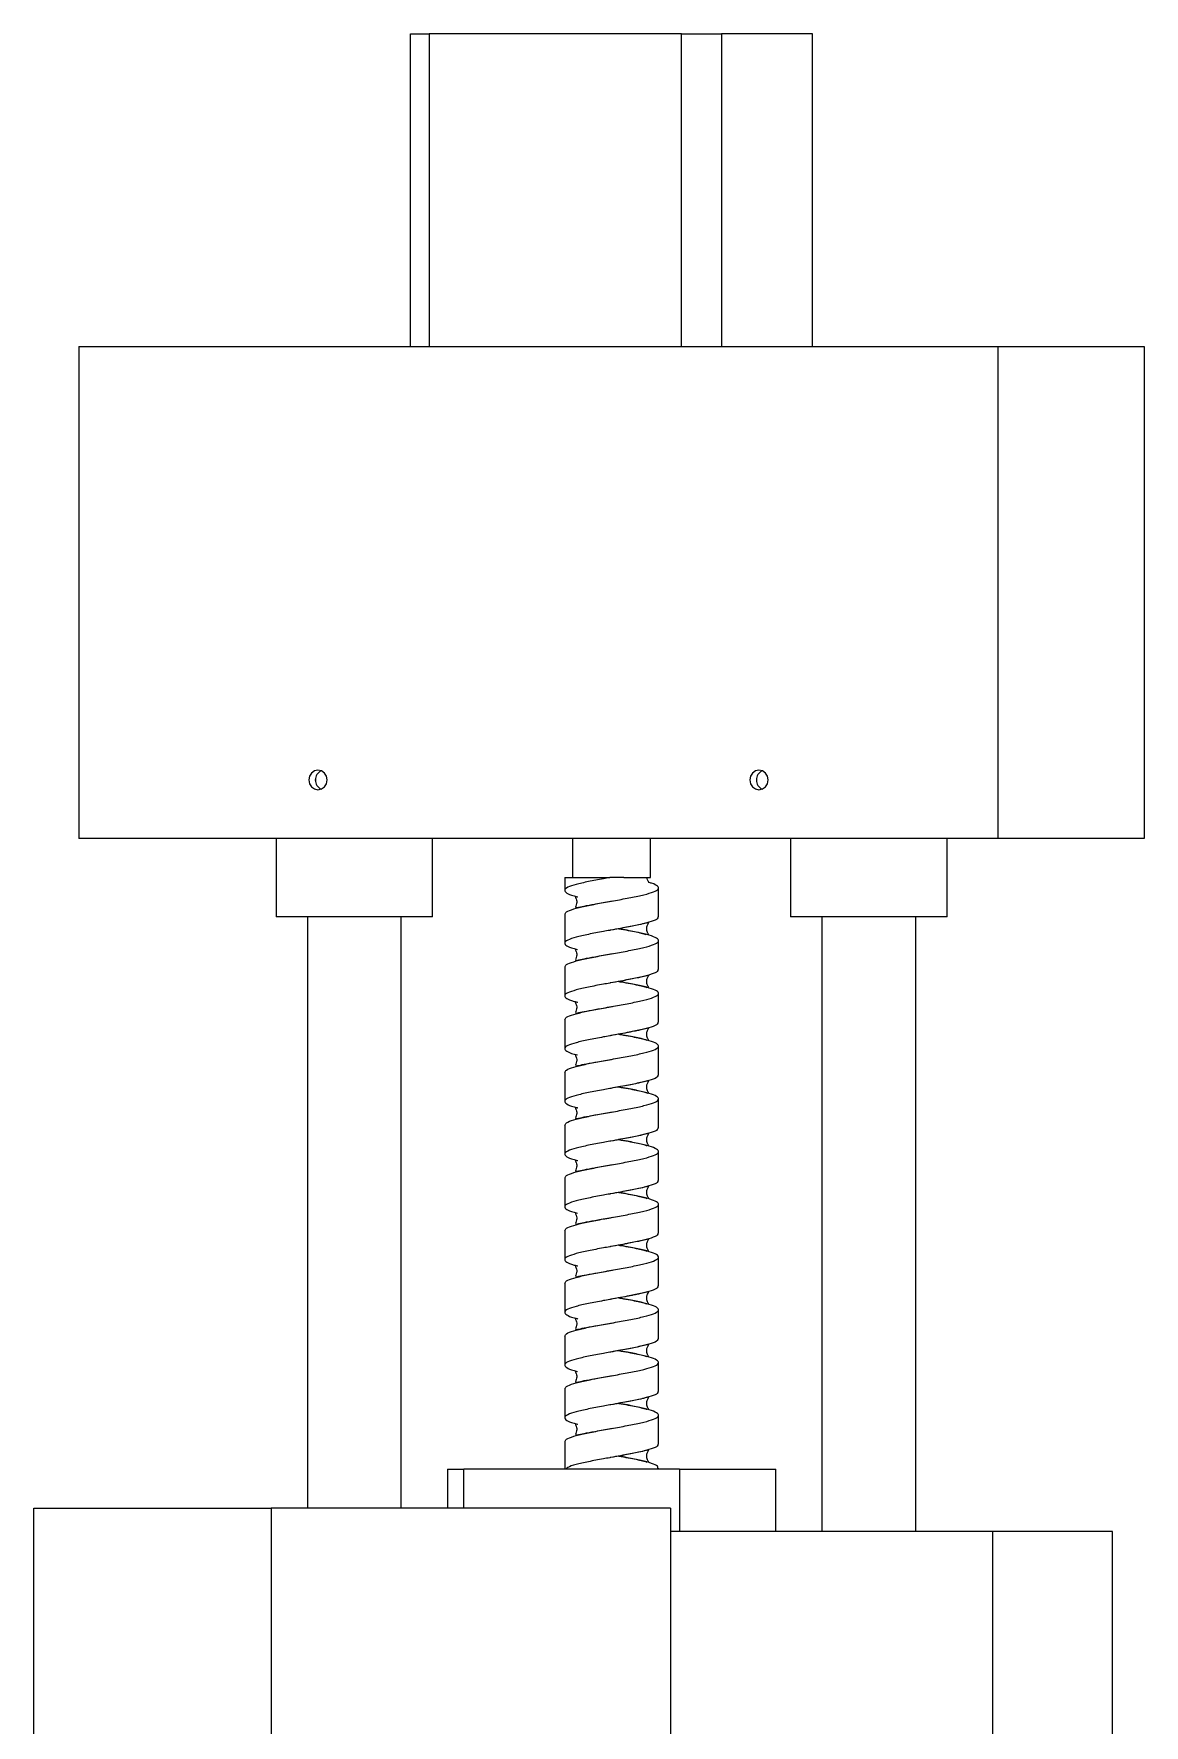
# Model space of a CAD drawing. Header units: millimetres. Extents: x 0 to 420, y 0 to 297.
# Drawn here: x 175.15 to 189.35, y 172.62 to 194.27 of the extents above; entities that cross this region are included whole.
import ezdxf

# ---------------------------------------------------------------- set-up
doc = ezdxf.new("R2010")
doc.units = ezdxf.units.MM

msp = doc.modelspace()

# ---------------------------------------------------------------- linework, layer by layer
at = {"color": 7, "linetype": 'Continuous', "lineweight": 25}
for p, q in [((179.969, 190.271), (179.969, 194.271)), ((179.969, 194.271), (180.209, 194.271)), ((180.209, 194.271), (180.209, 190.271)), ((183.434, 194.271), (180.209, 194.271)), ((183.434, 190.271), (183.434, 194.271)), ((183.434, 194.271), (183.946, 194.271)), ((183.946, 194.271), (183.946, 190.271)), ((185.113, 194.271), (183.946, 194.271)), ((185.113, 190.271), (185.113, 194.271)), ((175.728, 190.271), (175.728, 183.971)), ((175.728, 190.271), (187.482, 190.271)), ((187.482, 190.271), (187.482, 183.971)), ((187.482, 190.271), (189.354, 190.271)), ((189.354, 190.271), (189.354, 183.971)), ((187.482, 183.971), (175.728, 183.971)), ((178.25, 183.971), (178.25, 182.971)), ((180.25, 182.971), (180.25, 183.971)), ((182.041, 183.971), (182.041, 183.471)), ((183.041, 183.471), (183.041, 183.971)), ((184.832, 183.971), (184.832, 182.971)), ((186.832, 182.971), (186.832, 183.971)), ((189.354, 183.971), (187.482, 183.971)), ((181.941, 183.471), (181.941, 183.307)), ((181.941, 183.471), (182.518, 183.471)), ((182.698, 183.471), (183.041, 183.471)), ((183.141, 182.969), (183.141, 183.339)), ((180.19, 182.971), (178.25, 182.971)), ((178.65, 182.971), (178.65, 175.4)), ((179.85, 175.4), (179.85, 182.971)), ((180.25, 182.971), (180.19, 182.971)), ((181.941, 183.002), (181.941, 182.632)), ((186.772, 182.971), (184.832, 182.971)), ((185.232, 182.971), (185.232, 175.1)), ((186.432, 175.1), (186.432, 182.971)), ((186.832, 182.971), (186.772, 182.971)), ((183.141, 182.294), (183.141, 182.664)), ((181.941, 182.327), (181.941, 181.957)), ((183.141, 181.619), (183.141, 181.989)), ((181.941, 181.652), (181.941, 181.282)), ((183.141, 180.944), (183.141, 181.314)), ((181.941, 180.977), (181.941, 180.607)), ((183.141, 180.269), (183.141, 180.639)), ((181.941, 180.302), (181.941, 179.932)), ((183.141, 179.594), (183.141, 179.964)), ((181.941, 179.627), (181.941, 179.257)), ((183.141, 178.919), (183.141, 179.289)), ((181.941, 178.952), (181.941, 178.582)), ((183.141, 178.244), (183.141, 178.614)), ((181.941, 178.277), (181.941, 177.907)), ((183.141, 177.569), (183.141, 177.939)), ((181.941, 177.602), (181.941, 177.232)), ((183.141, 176.894), (183.141, 177.264)), ((181.941, 176.927), (181.941, 176.557)), ((183.141, 176.219), (183.141, 176.589)), ((181.941, 176.252), (181.941, 175.9)), ((180.441, 175.9), (180.441, 175.4)), ((180.441, 175.9), (180.649, 175.9)), ((180.649, 175.4), (180.649, 175.9)), ((183.412, 175.9), (180.649, 175.9)), ((183.141, 175.9), (183.141, 175.914)), ((183.412, 175.9), (184.641, 175.9)), ((183.412, 175.9), (183.412, 175.1)), ((184.641, 175.1), (184.641, 175.9)), ((175.151, 171.8), (175.151, 175.4)), ((175.151, 175.4), (178.188, 175.4)), ((178.188, 175.4), (178.188, 171.8)), ((183.294, 175.4), (178.188, 175.4)), ((183.294, 175.4), (183.294, 171.8)), ((187.417, 175.1), (183.294, 175.1)), ((187.417, 172.1), (187.417, 175.1)), ((188.949, 175.1), (187.417, 175.1)), ((188.949, 172.1), (188.949, 175.1))]:
    msp.add_line(p, q, dxfattribs=at)
at = {"color": 7, "linetype": 'Continuous', "lineweight": 25, "flags": 128}
for points in [[(178.902, 184.721), (178.893, 184.769), (178.867, 184.81), (178.829, 184.837), (178.784, 184.846), (178.739, 184.837), (178.701, 184.81), (178.676, 184.769), (178.667, 184.721), (178.676, 184.673), (178.701, 184.633), (178.739, 184.606), (178.784, 184.596), (178.829, 184.606), (178.867, 184.633), (178.893, 184.673), (178.902, 184.721)], [(184.543, 184.721), (184.534, 184.769), (184.509, 184.81), (184.471, 184.837), (184.426, 184.846), (184.381, 184.837), (184.343, 184.81), (184.317, 184.769), (184.308, 184.721), (184.317, 184.673), (184.343, 184.633), (184.381, 184.606), (184.426, 184.596), (184.471, 184.606), (184.509, 184.633), (184.534, 184.673), (184.543, 184.721)]]:
    msp.add_lwpolyline(points, dxfattribs=at)
at = {"color": 7, "linetype": 'Continuous', "lineweight": 25}
for centre, radius, start, end in [((178.878, 184.721), 0.127, 113.8588, 246.1412), ((178.876, 184.724), 0.124, 113.2442, 181.2301), ((178.876, 184.719), 0.124, 178.7699, 246.7558), ((184.52, 184.721), 0.127, 113.8588, 246.1412), ((184.517, 184.724), 0.124, 113.2442, 181.2301), ((184.517, 184.719), 0.124, 178.7699, 246.7558)]:
    msp.add_arc(centre, radius, start, end, dxfattribs=at)
for points, knots in [([(182.518, 183.471), (182.491, 183.466), (182.396, 183.449), (182.24, 183.42), (182.079, 183.383), (181.972, 183.347), (181.929, 183.31), (181.96, 183.274), (182.02, 183.247), (182.08, 183.233), (182.089, 183.23)], [0, 0, 0, 0, 0.061011, 0.212767, 0.364844, 0.51661, 0.668199, 0.819917, 0.971984, 1, 1, 1, 1]), ([(181.945, 183.002), (181.948, 183.012), (181.955, 183.035), (182.049, 183.07), (182.196, 183.106), (182.384, 183.143), (182.591, 183.179), (182.791, 183.216), (182.963, 183.252), (183.086, 183.289), (183.148, 183.325), (183.137, 183.362), (183.087, 183.39), (183.027, 183.406), (183.014, 183.409)], [0, 0, 0, 0, 0.077034, 0.166839, 0.25647, 0.346106, 0.435928, 0.525767, 0.615411, 0.705036, 0.794824, 0.884692, 0.974351, 1, 1, 1, 1]), ([(182.698, 183.471), (182.673, 183.471), (182.619, 183.471), (182.554, 183.471), (182.524, 183.471), (182.519, 183.471), (182.518, 183.471), (182.518, 183.471)], [0, 0, 0, 0, 0.388254, 0.847857, 0.922152, 0.969803, 1, 1, 1, 1]), ([(183.019, 183.409), (183.019, 183.41), (183.018, 183.412), (183.009, 183.426), (182.998, 183.445), (182.996, 183.463), (182.995, 183.474)], [0, 0, 0, 0, 0.376138, 0.53347, 0.718162, 1, 1, 1, 1]), ([(182.11, 183.221), (182.108, 183.222), (182.093, 183.225), (182.079, 183.229), (182.077, 183.224), (182.083, 183.212), (182.09, 183.195), (182.098, 183.16), (182.09, 183.137), (182.082, 183.102), (182.077, 183.085), (182.094, 183.086), (182.133, 183.095), (182.219, 183.114), (182.365, 183.14), (182.488, 183.161), (182.553, 183.173)], [0, 0, 0, 0, 0.009435, 0.07426, 0.123292, 0.143302, 0.161174, 0.197049, 0.250323, 0.332248, 0.432807, 0.489261, 0.550162, 0.683393, 0.832708, 1, 1, 1, 1]), ([(183.133, 182.969), (183.133, 182.961), (183.134, 182.941), (183.056, 182.908), (182.919, 182.872), (182.737, 182.836), (182.595, 182.81), (182.495, 182.792), (182.396, 182.774), (182.24, 182.745), (182.079, 182.708), (181.972, 182.672), (181.929, 182.635), (181.96, 182.599), (182.02, 182.572), (182.08, 182.558), (182.089, 182.555)], [0, 0, 0, 0, 0.058343, 0.146741, 0.234968, 0.3232, 0.411615, 0.418112, 0.453614, 0.541919, 0.63041, 0.718721, 0.806929, 0.895212, 0.983698, 1, 1, 1, 1]), ([(181.945, 182.327), (181.948, 182.337), (181.955, 182.36), (182.049, 182.395), (182.196, 182.431), (182.384, 182.468), (182.591, 182.504), (182.791, 182.541), (182.963, 182.577), (183.087, 182.614), (183.148, 182.65), (183.139, 182.687), (183.062, 182.724), (182.926, 182.76), (182.773, 182.791), (182.669, 182.81), (182.632, 182.817)], [0, 0, 0, 0, 0.06403, 0.138675, 0.213175, 0.28768, 0.362339, 0.437012, 0.511522, 0.586018, 0.660649, 0.735347, 0.80987, 0.884036, 0.958323, 1, 1, 1, 1]), ([(183.019, 182.734), (183.019, 182.735), (183.018, 182.737), (183.009, 182.751), (182.996, 182.776), (182.988, 182.817), (182.998, 182.865), (183.014, 182.89), (183.019, 182.898), (183.015, 182.898), (182.99, 182.89), (182.914, 182.871), (182.792, 182.846), (182.654, 182.821), (182.571, 182.806), (182.527, 182.798)], [0, 0, 0, 0, 0.055429, 0.078614, 0.105831, 0.173565, 0.233409, 0.291346, 0.321111, 0.35397, 0.448175, 0.583965, 0.766275, 0.876689, 1, 1, 1, 1]), ([(182.632, 182.817), (182.643, 182.815), (182.696, 182.806), (182.783, 182.791), (182.88, 182.771), (182.947, 182.756), (182.971, 182.748), (182.979, 182.745)], [0, 0, 0, 0, 0.072285, 0.356651, 0.627409, 0.882926, 1, 1, 1, 1]), ([(182.106, 182.547), (182.106, 182.547), (182.092, 182.55), (182.08, 182.554), (182.077, 182.549), (182.083, 182.537), (182.09, 182.52), (182.098, 182.485), (182.09, 182.462), (182.082, 182.427), (182.077, 182.41), (182.094, 182.411), (182.133, 182.42), (182.219, 182.439), (182.365, 182.465), (182.488, 182.486), (182.553, 182.498)], [0, 0, 0, 0, 0.003223, 0.068455, 0.117794, 0.137929, 0.155913, 0.192014, 0.245622, 0.32806, 0.42925, 0.486058, 0.54734, 0.681407, 0.831659, 1, 1, 1, 1]), ([(183.133, 182.294), (183.133, 182.286), (183.134, 182.266), (183.056, 182.233), (182.919, 182.197), (182.737, 182.161), (182.595, 182.135), (182.495, 182.117), (182.396, 182.099), (182.24, 182.07), (182.079, 182.033), (181.972, 181.997), (181.929, 181.96), (181.96, 181.924), (182.02, 181.897), (182.08, 181.883), (182.089, 181.88)], [0, 0, 0, 0, 0.058343, 0.146741, 0.234968, 0.3232, 0.411615, 0.418112, 0.453614, 0.541919, 0.63041, 0.718721, 0.806929, 0.895212, 0.983698, 1, 1, 1, 1]), ([(181.945, 181.652), (181.948, 181.662), (181.955, 181.685), (182.049, 181.72), (182.196, 181.756), (182.384, 181.793), (182.591, 181.829), (182.791, 181.866), (182.963, 181.902), (183.087, 181.939), (183.148, 181.975), (183.139, 182.012), (183.062, 182.049), (182.926, 182.085), (182.773, 182.116), (182.669, 182.135), (182.631, 182.142)], [0, 0, 0, 0, 0.064011, 0.138633, 0.213111, 0.287594, 0.36223, 0.436881, 0.511369, 0.585843, 0.660451, 0.735126, 0.809627, 0.883771, 0.958036, 1, 1, 1, 1]), ([(183.019, 182.059), (183.019, 182.06), (183.018, 182.062), (183.009, 182.076), (182.996, 182.101), (182.988, 182.142), (182.998, 182.19), (183.014, 182.215), (183.019, 182.223), (183.015, 182.223), (182.99, 182.215), (182.914, 182.196), (182.792, 182.171), (182.654, 182.146), (182.571, 182.131), (182.527, 182.123)], [0, 0, 0, 0, 0.055429, 0.078614, 0.105831, 0.173565, 0.233409, 0.291346, 0.321111, 0.35397, 0.448175, 0.583965, 0.766275, 0.876689, 1, 1, 1, 1]), ([(182.632, 182.142), (182.643, 182.14), (182.696, 182.131), (182.782, 182.116), (182.88, 182.096), (182.954, 182.079), (182.982, 182.07), (182.994, 182.066)], [0, 0, 0, 0, 0.067357, 0.332335, 0.584633, 0.822729, 1, 1, 1, 1]), ([(182.11, 181.871), (182.108, 181.872), (182.093, 181.875), (182.079, 181.879), (182.077, 181.874), (182.083, 181.862), (182.09, 181.845), (182.098, 181.81), (182.09, 181.787), (182.082, 181.752), (182.077, 181.735), (182.094, 181.736), (182.133, 181.745), (182.219, 181.764), (182.365, 181.79), (182.488, 181.811), (182.553, 181.823)], [0, 0, 0, 0, 0.009435, 0.07426, 0.123292, 0.143302, 0.161174, 0.197049, 0.250323, 0.332248, 0.432807, 0.489261, 0.550162, 0.683393, 0.832708, 1, 1, 1, 1]), ([(183.133, 181.619), (183.133, 181.611), (183.134, 181.591), (183.056, 181.558), (182.919, 181.522), (182.737, 181.486), (182.595, 181.46), (182.495, 181.442), (182.396, 181.424), (182.24, 181.395), (182.079, 181.358), (181.972, 181.322), (181.929, 181.285), (181.96, 181.249), (182.02, 181.222), (182.08, 181.208), (182.089, 181.205)], [0, 0, 0, 0, 0.058343, 0.146741, 0.234968, 0.3232, 0.411615, 0.418112, 0.453614, 0.541919, 0.63041, 0.718721, 0.806929, 0.895212, 0.983698, 1, 1, 1, 1]), ([(181.945, 180.977), (181.948, 180.987), (181.955, 181.01), (182.049, 181.045), (182.196, 181.081), (182.384, 181.118), (182.591, 181.154), (182.791, 181.191), (182.963, 181.227), (183.087, 181.264), (183.148, 181.3), (183.139, 181.337), (183.062, 181.374), (182.926, 181.41), (182.773, 181.441), (182.669, 181.46), (182.631, 181.467)], [0, 0, 0, 0, 0.064011, 0.138633, 0.213111, 0.287594, 0.36223, 0.436881, 0.511369, 0.585843, 0.660451, 0.735126, 0.809627, 0.883771, 0.958036, 1, 1, 1, 1]), ([(183.019, 181.384), (183.019, 181.385), (183.018, 181.387), (183.009, 181.401), (182.996, 181.426), (182.988, 181.467), (182.998, 181.515), (183.014, 181.54), (183.019, 181.548), (183.015, 181.548), (182.99, 181.54), (182.914, 181.521), (182.792, 181.496), (182.654, 181.471), (182.571, 181.456), (182.527, 181.448)], [0, 0, 0, 0, 0.055429, 0.078614, 0.105831, 0.173565, 0.233409, 0.291346, 0.321111, 0.35397, 0.448175, 0.583965, 0.766275, 0.876689, 1, 1, 1, 1]), ([(182.632, 181.467), (182.643, 181.465), (182.696, 181.456), (182.782, 181.441), (182.88, 181.421), (182.954, 181.404), (182.982, 181.395), (182.994, 181.391)], [0, 0, 0, 0, 0.067357, 0.332335, 0.584633, 0.822729, 1, 1, 1, 1]), ([(182.107, 181.197), (182.106, 181.197), (182.092, 181.2), (182.08, 181.204), (182.077, 181.199), (182.083, 181.187), (182.09, 181.17), (182.098, 181.135), (182.09, 181.112), (182.082, 181.077), (182.077, 181.06), (182.094, 181.061), (182.133, 181.07), (182.219, 181.089), (182.365, 181.115), (182.488, 181.136), (182.553, 181.148)], [0, 0, 0, 0, 0.0038185, 0.0690118, 0.118321, 0.1384444, 0.1564181, 0.1924968, 0.2460727, 0.3284619, 0.4295914, 0.4863654, 0.5476111, 0.6815977, 0.8317598, 1, 1, 1, 1]), ([(183.133, 180.944), (183.133, 180.936), (183.134, 180.916), (183.056, 180.883), (182.919, 180.847), (182.737, 180.811), (182.595, 180.785), (182.495, 180.767), (182.396, 180.749), (182.24, 180.72), (182.079, 180.683), (181.972, 180.647), (181.929, 180.61), (181.96, 180.574), (182.02, 180.547), (182.08, 180.533), (182.089, 180.53)], [0, 0, 0, 0, 0.058343, 0.146741, 0.234968, 0.3232, 0.411615, 0.418112, 0.453614, 0.541919, 0.63041, 0.718721, 0.806929, 0.895212, 0.983698, 1, 1, 1, 1]), ([(181.945, 180.302), (181.948, 180.312), (181.955, 180.335), (182.049, 180.37), (182.196, 180.406), (182.384, 180.443), (182.591, 180.479), (182.791, 180.516), (182.963, 180.552), (183.087, 180.589), (183.148, 180.625), (183.139, 180.662), (183.062, 180.699), (182.926, 180.735), (182.773, 180.766), (182.669, 180.785), (182.631, 180.792)], [0, 0, 0, 0, 0.064011, 0.138633, 0.213111, 0.287594, 0.36223, 0.436881, 0.511369, 0.585843, 0.660451, 0.735126, 0.809627, 0.883771, 0.958036, 1, 1, 1, 1]), ([(183.019, 180.709), (183.019, 180.71), (183.018, 180.712), (183.009, 180.726), (182.996, 180.751), (182.988, 180.792), (182.998, 180.84), (183.014, 180.865), (183.019, 180.873), (183.015, 180.873), (182.99, 180.865), (182.914, 180.846), (182.792, 180.821), (182.654, 180.796), (182.571, 180.781), (182.527, 180.773)], [0, 0, 0, 0, 0.055429, 0.078614, 0.105831, 0.173565, 0.233409, 0.291346, 0.321111, 0.35397, 0.448175, 0.583965, 0.766275, 0.876689, 1, 1, 1, 1]), ([(182.632, 180.792), (182.643, 180.79), (182.696, 180.781), (182.782, 180.766), (182.88, 180.746), (182.957, 180.728), (182.987, 180.718), (183.002, 180.713)], [0, 0, 0, 0, 0.065265, 0.322016, 0.56648, 0.797184, 1, 1, 1, 1]), ([(182.11, 180.521), (182.108, 180.522), (182.093, 180.525), (182.079, 180.529), (182.077, 180.524), (182.083, 180.512), (182.09, 180.495), (182.098, 180.46), (182.09, 180.437), (182.082, 180.402), (182.077, 180.385), (182.094, 180.386), (182.133, 180.395), (182.219, 180.414), (182.365, 180.44), (182.488, 180.461), (182.553, 180.473)], [0, 0, 0, 0, 0.009435, 0.07426, 0.123292, 0.143302, 0.161174, 0.197049, 0.250323, 0.332248, 0.432807, 0.489261, 0.550162, 0.683393, 0.832708, 1, 1, 1, 1]), ([(183.133, 180.269), (183.133, 180.261), (183.134, 180.241), (183.056, 180.208), (182.919, 180.172), (182.737, 180.136), (182.595, 180.11), (182.495, 180.092), (182.396, 180.074), (182.24, 180.045), (182.079, 180.008), (181.972, 179.972), (181.929, 179.935), (181.96, 179.899), (182.02, 179.872), (182.08, 179.858), (182.089, 179.855)], [0, 0, 0, 0, 0.058343, 0.146741, 0.234968, 0.3232, 0.411615, 0.418112, 0.453614, 0.541919, 0.63041, 0.718721, 0.806929, 0.895212, 0.983698, 1, 1, 1, 1]), ([(181.945, 179.627), (181.948, 179.637), (181.955, 179.66), (182.049, 179.695), (182.196, 179.731), (182.384, 179.768), (182.591, 179.804), (182.791, 179.841), (182.963, 179.877), (183.087, 179.914), (183.148, 179.95), (183.139, 179.987), (183.062, 180.024), (182.926, 180.06), (182.773, 180.091), (182.669, 180.11), (182.631, 180.117)], [0, 0, 0, 0, 0.064011, 0.138633, 0.213111, 0.287594, 0.36223, 0.436881, 0.511369, 0.585843, 0.660451, 0.735126, 0.809627, 0.883771, 0.958036, 1, 1, 1, 1]), ([(183.019, 180.034), (183.019, 180.035), (183.018, 180.037), (183.009, 180.051), (182.996, 180.076), (182.988, 180.117), (182.998, 180.165), (183.014, 180.19), (183.019, 180.198), (183.015, 180.198), (182.99, 180.19), (182.914, 180.171), (182.792, 180.146), (182.654, 180.121), (182.571, 180.106), (182.527, 180.098)], [0, 0, 0, 0, 0.0554288, 0.0786137, 0.1058305, 0.173565, 0.2334089, 0.2913461, 0.3211108, 0.3539699, 0.4481749, 0.5839651, 0.7662747, 0.8766885, 1, 1, 1, 1]), ([(182.632, 180.117), (182.643, 180.115), (182.696, 180.106), (182.782, 180.091), (182.88, 180.071), (182.954, 180.054), (182.982, 180.045), (182.994, 180.041)], [0, 0, 0, 0, 0.067357, 0.332335, 0.584633, 0.822729, 1, 1, 1, 1]), ([(182.11, 179.846), (182.108, 179.847), (182.093, 179.85), (182.079, 179.854), (182.077, 179.849), (182.083, 179.837), (182.09, 179.82), (182.098, 179.785), (182.09, 179.762), (182.082, 179.727), (182.077, 179.71), (182.094, 179.711), (182.133, 179.72), (182.219, 179.739), (182.365, 179.765), (182.488, 179.786), (182.553, 179.798)], [0, 0, 0, 0, 0.009435, 0.07426, 0.123292, 0.143302, 0.161174, 0.197049, 0.250323, 0.332248, 0.432807, 0.489261, 0.550162, 0.683393, 0.832708, 1, 1, 1, 1]), ([(183.133, 179.594), (183.133, 179.586), (183.134, 179.566), (183.056, 179.533), (182.919, 179.497), (182.737, 179.461), (182.595, 179.435), (182.495, 179.417), (182.396, 179.399), (182.24, 179.37), (182.079, 179.333), (181.972, 179.297), (181.929, 179.26), (181.96, 179.224), (182.02, 179.197), (182.08, 179.183), (182.089, 179.18)], [0, 0, 0, 0, 0.058343, 0.146741, 0.234968, 0.3232, 0.411615, 0.418112, 0.453614, 0.541919, 0.63041, 0.718721, 0.806929, 0.895212, 0.983698, 1, 1, 1, 1]), ([(183.019, 179.359), (183.019, 179.36), (183.018, 179.362), (183.009, 179.376), (182.996, 179.401), (182.988, 179.442), (182.998, 179.49), (183.014, 179.515), (183.019, 179.523), (183.015, 179.523), (182.99, 179.515), (182.914, 179.496), (182.792, 179.471), (182.654, 179.446), (182.571, 179.431), (182.527, 179.423)], [0, 0, 0, 0, 0.0554288, 0.0786137, 0.1058305, 0.173565, 0.2334089, 0.2913461, 0.3211108, 0.3539699, 0.4481749, 0.5839651, 0.7662747, 0.8766885, 1, 1, 1, 1]), ([(181.945, 178.952), (181.948, 178.962), (181.955, 178.985), (182.049, 179.02), (182.196, 179.056), (182.384, 179.093), (182.591, 179.129), (182.791, 179.166), (182.963, 179.202), (183.087, 179.239), (183.148, 179.275), (183.139, 179.312), (183.062, 179.349), (182.926, 179.385), (182.773, 179.416), (182.669, 179.435), (182.631, 179.442)], [0, 0, 0, 0, 0.064011, 0.138633, 0.213111, 0.287594, 0.36223, 0.436881, 0.511369, 0.585843, 0.660451, 0.735126, 0.809627, 0.883771, 0.958036, 1, 1, 1, 1]), ([(182.632, 179.442), (182.643, 179.44), (182.696, 179.431), (182.782, 179.416), (182.88, 179.396), (182.954, 179.379), (182.982, 179.37), (182.994, 179.366)], [0, 0, 0, 0, 0.067357, 0.332335, 0.584633, 0.822729, 1, 1, 1, 1]), ([(182.107, 179.172), (182.106, 179.172), (182.092, 179.175), (182.08, 179.179), (182.077, 179.174), (182.083, 179.162), (182.09, 179.145), (182.098, 179.11), (182.09, 179.087), (182.082, 179.052), (182.077, 179.035), (182.094, 179.036), (182.133, 179.045), (182.219, 179.064), (182.365, 179.09), (182.488, 179.111), (182.553, 179.123)], [0, 0, 0, 0, 0.003819, 0.069012, 0.118321, 0.138444, 0.156418, 0.192497, 0.246073, 0.328462, 0.429591, 0.486365, 0.547611, 0.681598, 0.83176, 1, 1, 1, 1]), ([(183.133, 178.919), (183.133, 178.911), (183.134, 178.891), (183.056, 178.858), (182.919, 178.822), (182.737, 178.786), (182.595, 178.76), (182.495, 178.742), (182.396, 178.724), (182.24, 178.695), (182.079, 178.658), (181.972, 178.622), (181.929, 178.585), (181.96, 178.549), (182.02, 178.522), (182.08, 178.508), (182.089, 178.505)], [0, 0, 0, 0, 0.058343, 0.146741, 0.234968, 0.3232, 0.411615, 0.418112, 0.453614, 0.541919, 0.63041, 0.718721, 0.806929, 0.895212, 0.983698, 1, 1, 1, 1]), ([(183.019, 178.684), (183.019, 178.685), (183.018, 178.687), (183.009, 178.701), (182.996, 178.726), (182.988, 178.767), (182.998, 178.815), (183.014, 178.84), (183.019, 178.848), (183.015, 178.848), (182.99, 178.84), (182.914, 178.821), (182.792, 178.796), (182.654, 178.771), (182.571, 178.756), (182.527, 178.748)], [0, 0, 0, 0, 0.055429, 0.078614, 0.105831, 0.173565, 0.233409, 0.291346, 0.321111, 0.35397, 0.448175, 0.583965, 0.766275, 0.876689, 1, 1, 1, 1]), ([(181.945, 178.277), (181.948, 178.287), (181.955, 178.31), (182.049, 178.345), (182.196, 178.381), (182.384, 178.418), (182.591, 178.454), (182.791, 178.491), (182.963, 178.527), (183.087, 178.564), (183.148, 178.6), (183.139, 178.637), (183.062, 178.674), (182.926, 178.71), (182.773, 178.741), (182.669, 178.76), (182.631, 178.767)], [0, 0, 0, 0, 0.064011, 0.138633, 0.213111, 0.287594, 0.36223, 0.436881, 0.511369, 0.585843, 0.660451, 0.735126, 0.809627, 0.883771, 0.958036, 1, 1, 1, 1]), ([(182.632, 178.767), (182.643, 178.765), (182.696, 178.756), (182.782, 178.741), (182.88, 178.721), (182.954, 178.704), (182.982, 178.695), (182.994, 178.691)], [0, 0, 0, 0, 0.067357, 0.332335, 0.584633, 0.822729, 1, 1, 1, 1]), ([(182.11, 178.496), (182.108, 178.497), (182.093, 178.5), (182.079, 178.504), (182.077, 178.499), (182.083, 178.487), (182.09, 178.47), (182.098, 178.435), (182.09, 178.412), (182.082, 178.377), (182.077, 178.36), (182.094, 178.361), (182.133, 178.37), (182.219, 178.389), (182.365, 178.415), (182.488, 178.436), (182.553, 178.448)], [0, 0, 0, 0, 0.009435, 0.07426, 0.123292, 0.143302, 0.161174, 0.197049, 0.250323, 0.332248, 0.432807, 0.489261, 0.550162, 0.683393, 0.832708, 1, 1, 1, 1]), ([(183.133, 178.244), (183.133, 178.236), (183.134, 178.216), (183.056, 178.183), (182.919, 178.147), (182.737, 178.111), (182.595, 178.085), (182.495, 178.067), (182.396, 178.049), (182.24, 178.02), (182.079, 177.983), (181.972, 177.947), (181.929, 177.91), (181.96, 177.874), (182.02, 177.847), (182.08, 177.833), (182.089, 177.83)], [0, 0, 0, 0, 0.058343, 0.146741, 0.234968, 0.3232, 0.411615, 0.418112, 0.453614, 0.541919, 0.63041, 0.718721, 0.806929, 0.895212, 0.983698, 1, 1, 1, 1]), ([(183.019, 178.009), (183.019, 178.01), (183.018, 178.012), (183.009, 178.026), (182.996, 178.051), (182.988, 178.092), (182.998, 178.14), (183.014, 178.165), (183.019, 178.173), (183.015, 178.173), (182.99, 178.165), (182.914, 178.146), (182.792, 178.121), (182.654, 178.096), (182.571, 178.081), (182.527, 178.073)], [0, 0, 0, 0, 0.0554288, 0.0786137, 0.1058305, 0.173565, 0.2334089, 0.2913461, 0.3211108, 0.3539699, 0.4481749, 0.5839651, 0.7662747, 0.8766885, 1, 1, 1, 1]), ([(181.945, 177.602), (181.948, 177.612), (181.955, 177.635), (182.049, 177.67), (182.196, 177.706), (182.384, 177.743), (182.591, 177.779), (182.791, 177.816), (182.963, 177.852), (183.087, 177.889), (183.148, 177.925), (183.139, 177.962), (183.062, 177.999), (182.926, 178.035), (182.773, 178.066), (182.669, 178.085), (182.631, 178.092)], [0, 0, 0, 0, 0.064011, 0.138633, 0.213111, 0.287594, 0.36223, 0.436881, 0.511369, 0.585843, 0.660451, 0.735126, 0.809627, 0.883771, 0.958036, 1, 1, 1, 1]), ([(182.632, 178.092), (182.643, 178.09), (182.696, 178.081), (182.782, 178.066), (182.88, 178.046), (182.954, 178.029), (182.982, 178.02), (182.994, 178.016)], [0, 0, 0, 0, 0.0673568, 0.3323353, 0.5846332, 0.8227292, 1, 1, 1, 1]), ([(182.11, 177.821), (182.108, 177.822), (182.093, 177.825), (182.079, 177.829), (182.077, 177.824), (182.083, 177.812), (182.09, 177.795), (182.098, 177.76), (182.09, 177.737), (182.082, 177.702), (182.077, 177.685), (182.094, 177.686), (182.133, 177.695), (182.219, 177.714), (182.365, 177.74), (182.488, 177.761), (182.553, 177.773)], [0, 0, 0, 0, 0.0094347, 0.0742605, 0.1232917, 0.1433016, 0.161174, 0.1970493, 0.2503231, 0.3322479, 0.4328072, 0.4892611, 0.5501615, 0.6833927, 0.8327083, 1, 1, 1, 1]), ([(183.133, 177.569), (183.133, 177.561), (183.134, 177.541), (183.056, 177.508), (182.919, 177.472), (182.737, 177.436), (182.595, 177.41), (182.495, 177.392), (182.396, 177.374), (182.24, 177.345), (182.079, 177.308), (181.972, 177.272), (181.929, 177.235), (181.96, 177.199), (182.02, 177.172), (182.08, 177.158), (182.089, 177.155)], [0, 0, 0, 0, 0.058343, 0.146741, 0.234968, 0.3232, 0.411615, 0.418112, 0.453614, 0.541919, 0.63041, 0.718721, 0.806929, 0.895212, 0.983698, 1, 1, 1, 1]), ([(181.945, 176.927), (181.948, 176.937), (181.955, 176.96), (182.049, 176.995), (182.196, 177.031), (182.384, 177.068), (182.591, 177.104), (182.791, 177.141), (182.963, 177.177), (183.087, 177.214), (183.148, 177.25), (183.139, 177.287), (183.062, 177.324), (182.926, 177.36), (182.773, 177.391), (182.669, 177.41), (182.631, 177.417)], [0, 0, 0, 0, 0.0640109, 0.138633, 0.2131109, 0.2875937, 0.3622301, 0.436881, 0.5113693, 0.585843, 0.6604513, 0.7351264, 0.8096274, 0.8837712, 0.9580359, 1, 1, 1, 1]), ([(183.019, 177.334), (183.019, 177.335), (183.018, 177.337), (183.009, 177.351), (182.996, 177.376), (182.988, 177.417), (182.998, 177.465), (183.014, 177.49), (183.019, 177.498), (183.015, 177.498), (182.99, 177.49), (182.914, 177.471), (182.792, 177.446), (182.654, 177.421), (182.571, 177.406), (182.527, 177.398)], [0, 0, 0, 0, 0.055429, 0.078614, 0.105831, 0.173565, 0.233409, 0.291346, 0.321111, 0.35397, 0.448175, 0.583965, 0.766275, 0.876689, 1, 1, 1, 1]), ([(182.632, 177.417), (182.643, 177.415), (182.696, 177.406), (182.782, 177.391), (182.88, 177.371), (182.954, 177.354), (182.982, 177.345), (182.994, 177.341)], [0, 0, 0, 0, 0.067357, 0.332335, 0.584633, 0.822729, 1, 1, 1, 1]), ([(182.106, 177.147), (182.106, 177.147), (182.092, 177.15), (182.08, 177.154), (182.077, 177.149), (182.083, 177.137), (182.09, 177.12), (182.098, 177.085), (182.09, 177.062), (182.082, 177.027), (182.077, 177.01), (182.094, 177.011), (182.133, 177.02), (182.219, 177.039), (182.365, 177.065), (182.488, 177.086), (182.553, 177.098)], [0, 0, 0, 0, 0.0032226, 0.0684548, 0.1177935, 0.137929, 0.1559135, 0.1920137, 0.2456216, 0.3280602, 0.4292501, 0.4860581, 0.5473404, 0.6814072, 0.8316591, 1, 1, 1, 1]), ([(183.133, 176.894), (183.133, 176.886), (183.134, 176.866), (183.056, 176.833), (182.919, 176.797), (182.737, 176.761), (182.595, 176.735), (182.495, 176.717), (182.396, 176.699), (182.24, 176.67), (182.079, 176.633), (181.972, 176.597), (181.929, 176.56), (181.96, 176.524), (182.02, 176.497), (182.08, 176.483), (182.089, 176.48)], [0, 0, 0, 0, 0.058343, 0.146741, 0.234968, 0.3232, 0.411615, 0.418112, 0.453614, 0.541919, 0.63041, 0.718721, 0.806929, 0.895212, 0.983698, 1, 1, 1, 1]), ([(181.945, 176.252), (181.948, 176.262), (181.955, 176.285), (182.049, 176.32), (182.196, 176.356), (182.384, 176.393), (182.591, 176.429), (182.791, 176.466), (182.963, 176.502), (183.087, 176.539), (183.148, 176.575), (183.139, 176.612), (183.062, 176.649), (182.926, 176.685), (182.773, 176.716), (182.669, 176.735), (182.631, 176.742)], [0, 0, 0, 0, 0.064011, 0.138633, 0.213111, 0.287594, 0.36223, 0.436881, 0.511369, 0.585843, 0.660451, 0.735126, 0.809627, 0.883771, 0.958036, 1, 1, 1, 1]), ([(183.019, 176.659), (183.019, 176.66), (183.018, 176.662), (183.009, 176.676), (182.996, 176.701), (182.988, 176.742), (182.998, 176.79), (183.014, 176.815), (183.019, 176.823), (183.015, 176.823), (182.99, 176.815), (182.914, 176.796), (182.792, 176.771), (182.654, 176.746), (182.571, 176.731), (182.527, 176.723)], [0, 0, 0, 0, 0.055429, 0.078614, 0.105831, 0.173565, 0.233409, 0.291346, 0.321111, 0.35397, 0.448175, 0.583965, 0.766275, 0.876689, 1, 1, 1, 1]), ([(182.632, 176.742), (182.643, 176.74), (182.696, 176.731), (182.782, 176.716), (182.88, 176.696), (182.954, 176.679), (182.982, 176.67), (182.994, 176.666)], [0, 0, 0, 0, 0.0673568, 0.3323353, 0.5846332, 0.8227292, 1, 1, 1, 1]), ([(182.108, 176.471), (182.107, 176.472), (182.093, 176.475), (182.08, 176.479), (182.077, 176.474), (182.083, 176.462), (182.09, 176.445), (182.098, 176.41), (182.09, 176.387), (182.082, 176.352), (182.077, 176.335), (182.094, 176.336), (182.133, 176.345), (182.219, 176.364), (182.365, 176.39), (182.488, 176.411), (182.553, 176.423)], [0, 0, 0, 0, 0.006946, 0.071935, 0.121089, 0.141149, 0.159067, 0.195032, 0.24844, 0.33057, 0.431382, 0.487978, 0.549031, 0.682597, 0.832288, 1, 1, 1, 1]), ([(183.133, 176.219), (183.133, 176.211), (183.134, 176.191), (183.056, 176.158), (182.919, 176.122), (182.737, 176.086), (182.595, 176.06), (182.495, 176.042), (182.396, 176.024), (182.239, 175.995), (182.081, 175.958), (181.98, 175.927), (181.964, 175.907), (181.958, 175.9)], [0, 0, 0, 0, 0.075531, 0.18997, 0.304187, 0.418412, 0.532873, 0.541284, 0.587245, 0.701563, 0.816124, 0.93045, 1, 1, 1, 1]), ([(183.019, 175.984), (183.019, 175.985), (183.018, 175.987), (183.009, 176.001), (182.996, 176.026), (182.988, 176.067), (182.998, 176.115), (183.014, 176.14), (183.019, 176.148), (183.015, 176.148), (182.99, 176.14), (182.914, 176.121), (182.792, 176.096), (182.654, 176.071), (182.571, 176.056), (182.527, 176.048)], [0, 0, 0, 0, 0.055429, 0.078614, 0.105831, 0.173565, 0.233409, 0.291346, 0.321111, 0.35397, 0.448175, 0.583965, 0.766275, 0.876689, 1, 1, 1, 1]), ([(183.133, 175.914), (183.133, 175.922), (183.135, 175.942), (183.06, 175.974), (182.926, 176.01), (182.773, 176.041), (182.669, 176.06), (182.631, 176.067)], [0, 0, 0, 0, 0.148983, 0.388348, 0.626566, 0.865173, 1, 1, 1, 1]), ([(182.632, 176.067), (182.643, 176.065), (182.696, 176.056), (182.782, 176.041), (182.88, 176.021), (182.954, 176.004), (182.982, 175.995), (182.994, 175.991)], [0, 0, 0, 0, 0.067357, 0.332335, 0.584633, 0.822729, 1, 1, 1, 1])]:
    msp.add_open_spline(points, degree=3, knots=knots, dxfattribs=at)

doc.saveas('drawing.dxf')
